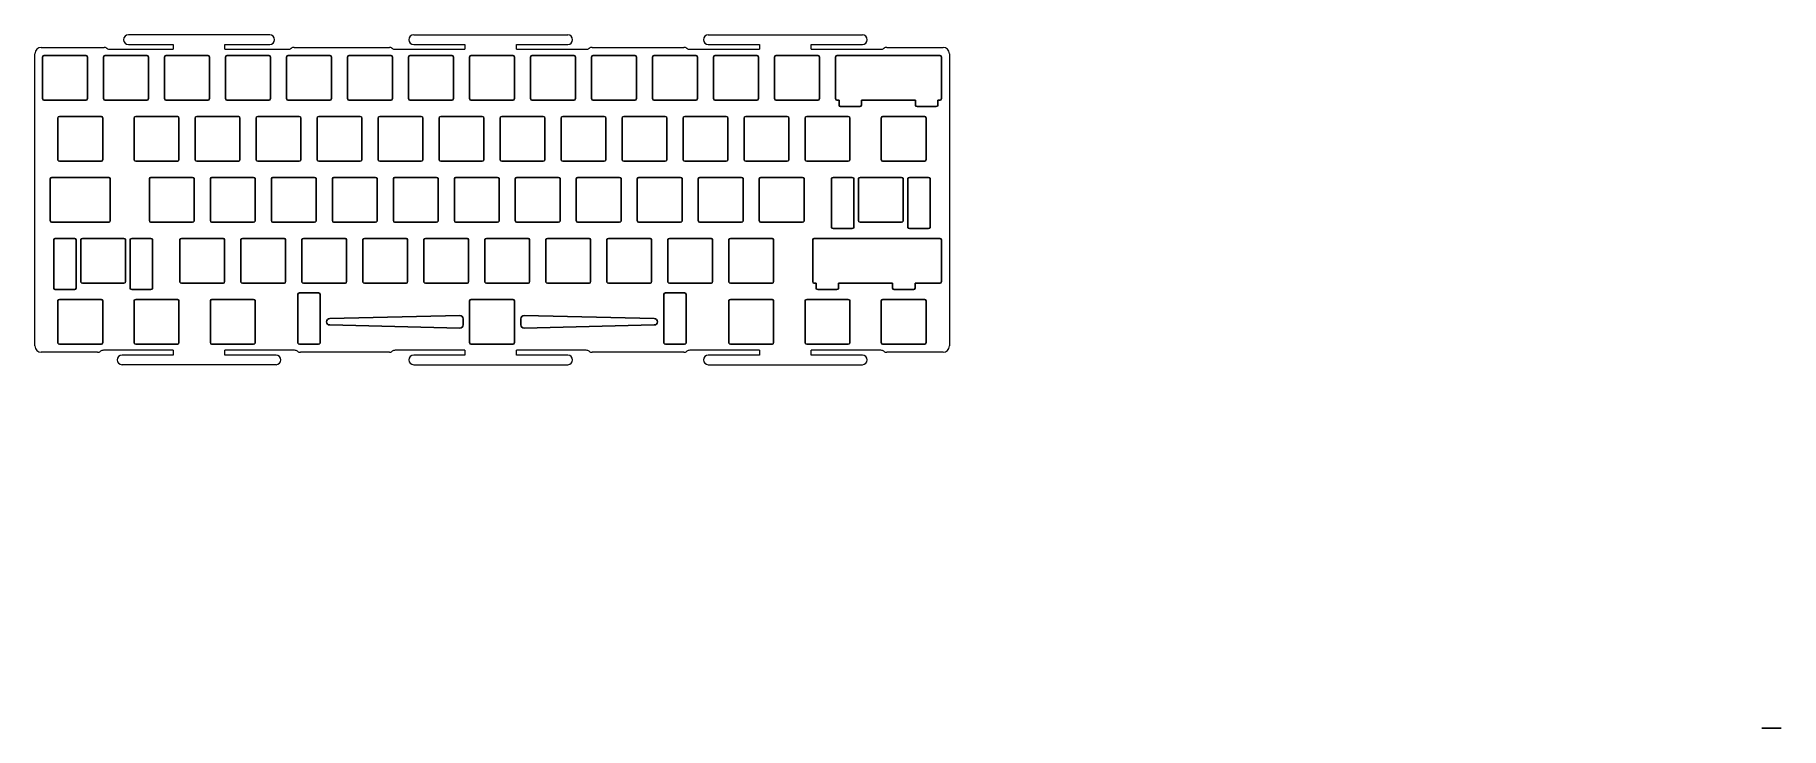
# Model space of a CAD drawing. Header units: millimetres. Extents: x 716 to 1261, y 285 to 501.
import ezdxf

# ---------------------------------------------------------------- set-up
doc = ezdxf.new("R2010")
doc.units = ezdxf.units.MM
doc.layers.add('201', color=7, linetype='Continuous', true_color=0xffffff)

msp = doc.modelspace()

# ---------------------------------------------------------------- linework, layer by layer
at = {"color": 7, "linetype": 'Continuous', "lineweight": 25}
for p, q in [((718.36, 494.43), (718.36, 481.43)), ((718.86, 494.93), (731.86, 494.93)), ((732.36, 494.43), (732.36, 481.43)), ((737.41, 494.43), (737.41, 481.43)), ((737.91, 494.93), (750.91, 494.93)), ((751.41, 494.43), (751.41, 481.43)), ((756.46, 494.43), (756.46, 481.43)), ((756.96, 494.93), (769.96, 494.93)), ((770.46, 494.43), (770.46, 481.43)), ((775.51, 494.43), (775.51, 481.43)), ((776.01, 494.93), (789.01, 494.93)), ((789.51, 494.43), (789.51, 481.43)), ((794.56, 494.43), (794.56, 481.43)), ((795.06, 494.93), (808.06, 494.93)), ((808.56, 494.43), (808.56, 481.43)), ((813.61, 494.43), (813.61, 481.43)), ((814.11, 494.93), (827.11, 494.93)), ((827.61, 494.43), (827.61, 481.43)), ((832.66, 494.43), (832.66, 481.43)), ((833.16, 494.93), (846.16, 494.93)), ((846.66, 494.43), (846.66, 481.43)), ((851.71, 494.43), (851.71, 481.43)), ((852.21, 494.93), (865.21, 494.93)), ((865.71, 494.43), (865.71, 481.43)), ((870.76, 494.43), (870.76, 481.43)), ((871.26, 494.93), (884.26, 494.93)), ((884.76, 494.43), (884.76, 481.43)), ((889.81, 494.43), (889.81, 481.43)), ((890.31, 494.93), (903.31, 494.93)), ((903.81, 494.43), (903.81, 481.43)), ((908.86, 494.43), (908.86, 481.43)), ((909.36, 494.93), (922.36, 494.93)), ((922.86, 494.43), (922.86, 481.43)), ((927.91, 494.43), (927.91, 481.43)), ((928.41, 494.93), (941.41, 494.93)), ((941.91, 494.43), (941.91, 481.43)), ((946.96, 494.43), (946.96, 481.43)), ((947.46, 494.93), (960.46, 494.93)), ((960.96, 494.43), (960.96, 481.43)), ((966.01, 494.43), (966.01, 481.43)), ((966.51, 494.93), (998.56, 494.93)), ((999.06, 494.43), (999.06, 481.43)), ((718.86, 480.93), (731.86, 480.93)), ((737.91, 480.93), (750.91, 480.93)), ((756.96, 480.93), (769.96, 480.93)), ((776.01, 480.93), (789.01, 480.93)), ((795.06, 480.93), (808.06, 480.93)), ((814.11, 480.93), (827.11, 480.93)), ((833.16, 480.93), (846.16, 480.93)), ((852.21, 480.93), (865.21, 480.93)), ((871.26, 480.93), (884.26, 480.93)), ((890.31, 480.93), (903.31, 480.93)), ((909.36, 480.93), (922.36, 480.93)), ((928.41, 480.93), (941.41, 480.93)), ((947.46, 480.93), (960.46, 480.93)), ((966.51, 480.93), (967.1, 480.93)), ((967.1, 479.43), (967.1, 480.93)), ((974.1, 479.43), (974.1, 480.93)), ((974.1, 480.93), (990.97, 480.93)), ((990.97, 479.43), (990.97, 480.93)), ((997.97, 479.43), (997.97, 480.93)), ((997.97, 480.93), (998.56, 480.93)), ((723.12, 475.38), (723.12, 462.38)), ((723.62, 475.88), (736.62, 475.88)), ((737.12, 475.38), (737.12, 462.38)), ((746.94, 475.38), (746.94, 462.38)), ((747.44, 475.88), (760.44, 475.88)), ((760.94, 475.38), (760.94, 462.38)), ((765.99, 475.38), (765.99, 462.38)), ((766.49, 475.88), (779.49, 475.88)), ((779.99, 475.38), (779.99, 462.38)), ((785.04, 475.38), (785.04, 462.38)), ((785.54, 475.88), (798.54, 475.88)), ((799.04, 475.38), (799.04, 462.38)), ((804.09, 475.38), (804.09, 462.38)), ((804.59, 475.88), (817.59, 475.88)), ((818.09, 475.38), (818.09, 462.38)), ((823.14, 475.38), (823.14, 462.38)), ((823.64, 475.88), (836.64, 475.88)), ((837.14, 475.38), (837.14, 462.38)), ((842.19, 475.38), (842.19, 462.38)), ((842.69, 475.88), (855.69, 475.88)), ((856.19, 475.38), (856.19, 462.38)), ((861.24, 475.38), (861.24, 462.38)), ((861.74, 475.88), (874.74, 475.88)), ((875.24, 475.38), (875.24, 462.38)), ((880.29, 475.38), (880.29, 462.38)), ((880.79, 475.88), (893.79, 475.88)), ((894.29, 475.38), (894.29, 462.38)), ((899.34, 475.38), (899.34, 462.38)), ((899.84, 475.88), (912.84, 475.88)), ((913.34, 475.38), (913.34, 462.38)), ((918.39, 475.38), (918.39, 462.38)), ((918.89, 475.88), (931.89, 475.88)), ((932.39, 475.38), (932.39, 462.38)), ((937.44, 475.38), (937.44, 462.38)), ((937.94, 475.88), (950.94, 475.88)), ((951.44, 475.38), (951.44, 462.38)), ((956.49, 475.38), (956.49, 462.38)), ((956.99, 475.88), (969.99, 475.88)), ((967.6, 478.93), (973.6, 478.93)), ((970.49, 475.38), (970.49, 462.38)), ((980.3, 475.38), (980.3, 462.38)), ((980.8, 475.88), (993.8, 475.88)), ((991.47, 478.93), (997.47, 478.93)), ((994.3, 475.38), (994.3, 462.38)), ((723.62, 461.88), (736.62, 461.88)), ((747.44, 461.88), (760.44, 461.88)), ((766.49, 461.88), (779.49, 461.88)), ((785.54, 461.88), (798.54, 461.88)), ((804.59, 461.88), (817.59, 461.88)), ((823.64, 461.88), (836.64, 461.88)), ((842.69, 461.88), (855.69, 461.88)), ((861.74, 461.88), (874.74, 461.88)), ((880.79, 461.88), (893.79, 461.88)), ((899.84, 461.88), (912.84, 461.88)), ((918.89, 461.88), (931.89, 461.88)), ((937.94, 461.88), (950.94, 461.88)), ((956.99, 461.88), (969.99, 461.88)), ((980.8, 461.88), (993.8, 461.88)), ((720.74, 456.33), (720.74, 443.33)), ((721.24, 456.83), (739, 456.83)), ((739.5, 456.33), (739.5, 443.33)), ((751.7, 456.33), (751.7, 443.33)), ((752.2, 456.83), (765.2, 456.83)), ((765.7, 456.33), (765.7, 443.33)), ((770.75, 456.33), (770.75, 443.33)), ((771.25, 456.83), (784.25, 456.83)), ((784.75, 456.33), (784.75, 443.33)), ((789.8, 456.33), (789.8, 443.33)), ((790.3, 456.83), (803.3, 456.83)), ((803.8, 456.33), (803.8, 443.33)), ((808.85, 456.33), (808.85, 443.33)), ((809.35, 456.83), (822.35, 456.83)), ((822.85, 456.33), (822.85, 443.33)), ((827.9, 456.33), (827.9, 443.33)), ((828.4, 456.83), (841.4, 456.83)), ((841.9, 456.33), (841.9, 443.33)), ((846.95, 456.33), (846.95, 443.33)), ((847.45, 456.83), (860.45, 456.83)), ((860.95, 456.33), (860.95, 443.33)), ((866, 456.33), (866, 443.33)), ((866.5, 456.83), (879.5, 456.83)), ((880, 456.33), (880, 443.33)), ((885.05, 456.33), (885.05, 443.33)), ((885.55, 456.83), (898.55, 456.83)), ((899.05, 456.33), (899.05, 443.33)), ((904.1, 456.33), (904.1, 443.33)), ((904.6, 456.83), (917.6, 456.83)), ((918.1, 456.33), (918.1, 443.33)), ((923.15, 456.33), (923.15, 443.33)), ((923.65, 456.83), (936.65, 456.83)), ((937.15, 456.33), (937.15, 443.33)), ((942.2, 456.33), (942.2, 443.33)), ((942.7, 456.83), (955.7, 456.83)), ((956.2, 456.33), (956.2, 443.33)), ((964.72, 456.33), (964.72, 441.33)), ((971.22, 456.83), (965.22, 456.83)), ((971.72, 441.33), (971.72, 456.33)), ((973.15, 456.33), (973.15, 443.33)), ((973.65, 456.83), (986.65, 456.83)), ((987.15, 456.33), (987.15, 443.33)), ((988.59, 456.33), (988.59, 441.33)), ((989.09, 456.83), (995.09, 456.83)), ((995.59, 441.33), (995.59, 456.33)), ((721.24, 442.83), (739, 442.83)), ((752.2, 442.83), (765.2, 442.83)), ((771.25, 442.83), (784.25, 442.83)), ((790.3, 442.83), (803.3, 442.83)), ((809.35, 442.83), (822.35, 442.83)), ((828.4, 442.83), (841.4, 442.83)), ((847.45, 442.83), (860.45, 442.83)), ((866.5, 442.83), (879.5, 442.83)), ((885.55, 442.83), (898.55, 442.83)), ((904.6, 442.83), (917.6, 442.83)), ((923.65, 442.83), (936.65, 442.83)), ((942.7, 442.83), (955.7, 442.83)), ((973.65, 442.83), (986.65, 442.83)), ((721.83, 437.28), (721.83, 422.28)), ((728.33, 437.78), (722.33, 437.78)), ((728.83, 422.28), (728.83, 437.28)), ((730.27, 437.28), (730.27, 424.28)), ((730.77, 437.78), (743.77, 437.78)), ((744.27, 437.28), (744.27, 424.28)), ((745.7, 437.28), (745.7, 422.28)), ((746.2, 437.78), (752.2, 437.78)), ((752.7, 422.28), (752.7, 437.28)), ((761.22, 437.28), (761.22, 424.28)), ((761.72, 437.78), (774.72, 437.78)), ((775.22, 437.28), (775.22, 424.28)), ((780.27, 437.28), (780.27, 424.28)), ((780.77, 437.78), (793.77, 437.78)), ((794.27, 437.28), (794.27, 424.28)), ((799.32, 437.28), (799.32, 424.28)), ((799.82, 437.78), (812.82, 437.78)), ((813.32, 437.28), (813.32, 424.28)), ((818.37, 437.28), (818.37, 424.28)), ((818.87, 437.78), (831.87, 437.78)), ((832.37, 437.28), (832.37, 424.28)), ((837.42, 437.28), (837.42, 424.28)), ((837.92, 437.78), (850.92, 437.78)), ((851.42, 437.28), (851.42, 424.28)), ((856.47, 437.28), (856.47, 424.28)), ((856.97, 437.78), (869.97, 437.78)), ((870.47, 437.28), (870.47, 424.28)), ((875.52, 437.28), (875.52, 424.28)), ((876.02, 437.78), (889.02, 437.78)), ((889.52, 437.28), (889.52, 424.28)), ((894.57, 437.28), (894.57, 424.28)), ((895.07, 437.78), (908.07, 437.78)), ((908.57, 437.28), (908.57, 424.28)), ((913.62, 437.28), (913.62, 424.28)), ((914.12, 437.78), (927.12, 437.78)), ((927.62, 437.28), (927.62, 424.28)), ((932.67, 437.28), (932.67, 424.28)), ((933.17, 437.78), (946.17, 437.78)), ((946.67, 437.28), (946.67, 424.28)), ((958.87, 437.28), (958.87, 424.28)), ((959.37, 437.78), (998.56, 437.78)), ((965.22, 440.83), (971.22, 440.83)), ((989.09, 440.83), (995.09, 440.83)), ((999.06, 437.28), (999.06, 424.28)), ((722.33, 421.78), (728.33, 421.78)), ((730.77, 423.78), (743.77, 423.78)), ((746.2, 421.78), (752.2, 421.78)), ((761.72, 423.78), (774.72, 423.78)), ((780.77, 423.78), (793.77, 423.78)), ((798.06, 420.23), (798.06, 405.23)), ((798.56, 420.73), (804.56, 420.73)), ((799.82, 423.78), (812.82, 423.78)), ((805.06, 405.23), (805.06, 420.23)), ((818.87, 423.78), (831.87, 423.78)), ((837.92, 423.78), (850.92, 423.78)), ((856.97, 423.78), (869.97, 423.78)), ((876.02, 423.78), (889.02, 423.78)), ((895.07, 423.78), (908.07, 423.78)), ((912.36, 420.23), (912.36, 405.23)), ((912.86, 420.73), (918.86, 420.73)), ((914.12, 423.78), (927.12, 423.78)), ((919.36, 405.23), (919.36, 420.23)), ((933.17, 423.78), (946.17, 423.78)), ((959.37, 423.78), (959.95, 423.78)), ((959.95, 423.78), (959.95, 422.28)), ((960.45, 421.78), (966.45, 421.78)), ((966.95, 423.78), (966.95, 422.28)), ((966.95, 423.78), (983.83, 423.78)), ((983.83, 423.78), (983.83, 422.28)), ((984.33, 421.78), (990.33, 421.78)), ((990.83, 423.78), (990.83, 422.28)), ((990.83, 423.78), (998.56, 423.78)), ((723.12, 418.23), (723.12, 405.23)), ((723.62, 418.73), (736.62, 418.73)), ((737.12, 418.23), (737.12, 405.23)), ((746.94, 418.23), (746.94, 405.23)), ((747.44, 418.73), (760.44, 418.73)), ((760.94, 418.23), (760.94, 405.23)), ((770.75, 418.23), (770.75, 405.23)), ((771.25, 418.73), (784.25, 418.73)), ((784.75, 418.23), (784.75, 405.23)), ((851.71, 418.23), (851.71, 405.23)), ((852.21, 418.73), (865.21, 418.73)), ((865.71, 418.23), (865.71, 405.23)), ((932.67, 418.23), (932.67, 405.23)), ((933.17, 418.73), (946.17, 418.73)), ((946.67, 418.23), (946.67, 405.23)), ((956.49, 418.23), (956.49, 405.23)), ((956.99, 418.73), (969.99, 418.73)), ((970.49, 418.23), (970.49, 405.23)), ((980.3, 418.23), (980.3, 405.23)), ((980.8, 418.73), (993.8, 418.73)), ((994.3, 418.23), (994.3, 405.23)), ((808.06, 412.73), (848.68, 413.7)), ((848.68, 409.76), (808.06, 410.73)), ((849.71, 412.7), (849.71, 410.76)), ((867.71, 412.7), (867.71, 410.76)), ((909.36, 412.73), (868.74, 413.7)), ((868.74, 409.76), (909.36, 410.73)), ((723.62, 404.73), (736.62, 404.73)), ((747.44, 404.73), (760.44, 404.73)), ((771.25, 404.73), (784.25, 404.73)), ((804.56, 404.73), (798.56, 404.73)), ((852.21, 404.73), (865.21, 404.73)), ((912.86, 404.73), (918.86, 404.73)), ((933.17, 404.73), (946.17, 404.73)), ((956.99, 404.73), (969.99, 404.73)), ((980.8, 404.73), (993.8, 404.73)), ((1255.31, 284.84), (1261.31, 284.84))]:
    msp.add_line(p, q, dxfattribs=at)
for centre, radius, start, end in [((718.86, 494.43), 0.5, 90, 180), ((731.86, 494.43), 0.5, 0, 90), ((737.91, 494.43), 0.5, 90, 180), ((750.91, 494.43), 0.5, 0, 90), ((756.96, 494.43), 0.5, 90, 180), ((769.96, 494.43), 0.5, 0, 90), ((776.01, 494.43), 0.5, 90, 180), ((789.01, 494.43), 0.5, 0, 90), ((795.06, 494.43), 0.5, 90, 180), ((808.06, 494.43), 0.5, 0, 90), ((814.11, 494.43), 0.5, 90, 180), ((827.11, 494.43), 0.5, 0, 90), ((833.16, 494.43), 0.5, 90, 180), ((846.16, 494.43), 0.5, 0, 90), ((852.21, 494.43), 0.5, 90, 180), ((865.21, 494.43), 0.5, 0, 90), ((871.26, 494.43), 0.5, 90, 180), ((884.26, 494.43), 0.5, 0, 90), ((890.31, 494.43), 0.5, 90, 180), ((903.31, 494.43), 0.5, 0, 90), ((909.36, 494.43), 0.5, 90, 180), ((922.36, 494.43), 0.5, 0, 90), ((928.41, 494.43), 0.5, 90, 180), ((941.41, 494.43), 0.5, 0, 90), ((947.46, 494.43), 0.5, 90, 180), ((960.46, 494.43), 0.5, 0, 90), ((966.51, 494.43), 0.5, 90, 180), ((998.56, 494.43), 0.5, 0, 90), ((718.86, 481.43), 0.5, 180, 270), ((731.86, 481.43), 0.5, 270, 0), ((737.91, 481.43), 0.5, 180, 270), ((750.91, 481.43), 0.5, 270, 0), ((756.96, 481.43), 0.5, 180, 270), ((769.96, 481.43), 0.5, 270, 0), ((776.01, 481.43), 0.5, 180, 270), ((789.01, 481.43), 0.5, 270, 0), ((795.06, 481.43), 0.5, 180, 270), ((808.06, 481.43), 0.5, 270, 0), ((814.11, 481.43), 0.5, 180, 270), ((827.11, 481.43), 0.5, 270, 0), ((833.16, 481.43), 0.5, 180, 270), ((846.16, 481.43), 0.5, 270, 0), ((852.21, 481.43), 0.5, 180, 270), ((865.21, 481.43), 0.5, 270, 0), ((871.26, 481.43), 0.5, 180, 270), ((884.26, 481.43), 0.5, 270, 0), ((890.31, 481.43), 0.5, 180, 270), ((903.31, 481.43), 0.5, 270, 0), ((909.36, 481.43), 0.5, 180, 270), ((922.36, 481.43), 0.5, 270, 0), ((928.41, 481.43), 0.5, 180, 270), ((941.41, 481.43), 0.5, 270, 0), ((947.46, 481.43), 0.5, 180, 270), ((960.46, 481.43), 0.5, 270, 0), ((966.51, 481.43), 0.5, 180, 270), ((998.56, 481.43), 0.5, 270, 0), ((723.62, 475.38), 0.5, 90, 180), ((736.62, 475.38), 0.5, 0, 90), ((747.44, 475.38), 0.5, 90, 180), ((760.44, 475.38), 0.5, 0, 90), ((766.49, 475.38), 0.5, 90, 180), ((779.49, 475.38), 0.5, 0, 90), ((785.54, 475.38), 0.5, 90, 180), ((798.54, 475.38), 0.5, 0, 90), ((804.59, 475.38), 0.5, 90, 180), ((817.59, 475.38), 0.5, 0, 90), ((823.64, 475.38), 0.5, 90, 180), ((836.64, 475.38), 0.5, 0, 90), ((842.69, 475.38), 0.5, 90, 180), ((855.69, 475.38), 0.5, 0, 90), ((861.74, 475.38), 0.5, 90, 180), ((874.74, 475.38), 0.5, 0, 90), ((880.79, 475.38), 0.5, 90, 180), ((893.79, 475.38), 0.5, 0, 90), ((899.84, 475.38), 0.5, 90, 180), ((912.84, 475.38), 0.5, 0, 90), ((918.89, 475.38), 0.5, 90, 180), ((931.89, 475.38), 0.5, 0, 90), ((937.94, 475.38), 0.5, 90, 180), ((950.94, 475.38), 0.5, 0, 90), ((956.99, 475.38), 0.5, 90, 180), ((967.6, 479.43), 0.5, 180, 270), ((969.99, 475.38), 0.5, 0, 90), ((973.6, 479.43), 0.5, 270, 0), ((980.8, 475.38), 0.5, 90, 180), ((991.47, 479.43), 0.5, 180, 270), ((993.8, 475.38), 0.5, 0, 90), ((997.47, 479.43), 0.5, 270, 0), ((723.62, 462.38), 0.5, 180, 270), ((736.62, 462.38), 0.5, 270, 0), ((747.44, 462.38), 0.5, 180, 270), ((760.44, 462.38), 0.5, 270, 0), ((766.49, 462.38), 0.5, 180, 270), ((779.49, 462.38), 0.5, 270, 0), ((785.54, 462.38), 0.5, 180, 270), ((798.54, 462.38), 0.5, 270, 0), ((804.59, 462.38), 0.5, 180, 270), ((817.59, 462.38), 0.5, 270, 0), ((823.64, 462.38), 0.5, 180, 270), ((836.64, 462.38), 0.5, 270, 0), ((842.69, 462.38), 0.5, 180, 270), ((855.69, 462.38), 0.5, 270, 0), ((861.74, 462.38), 0.5, 180, 270), ((874.74, 462.38), 0.5, 270, 0), ((880.79, 462.38), 0.5, 180, 270), ((893.79, 462.38), 0.5, 270, 0), ((899.84, 462.38), 0.5, 180, 270), ((912.84, 462.38), 0.5, 270, 0), ((918.89, 462.38), 0.5, 180, 270), ((931.89, 462.38), 0.5, 270, 0), ((937.94, 462.38), 0.5, 180, 270), ((950.94, 462.38), 0.5, 270, 0), ((956.99, 462.38), 0.5, 180, 270), ((969.99, 462.38), 0.5, 270, 0), ((980.8, 462.38), 0.5, 180, 270), ((993.8, 462.38), 0.5, 270, 0), ((721.24, 456.33), 0.5, 90, 180), ((739, 456.33), 0.5, 0, 90), ((752.2, 456.33), 0.5, 90, 180), ((765.2, 456.33), 0.5, 0, 90), ((771.25, 456.33), 0.5, 90, 180), ((784.25, 456.33), 0.5, 0, 90), ((790.3, 456.33), 0.5, 90, 180), ((803.3, 456.33), 0.5, 0, 90), ((809.35, 456.33), 0.5, 90, 180), ((822.35, 456.33), 0.5, 0, 90), ((828.4, 456.33), 0.5, 90, 180), ((841.4, 456.33), 0.5, 0, 90), ((847.45, 456.33), 0.5, 90, 180), ((860.45, 456.33), 0.5, 0, 90), ((866.5, 456.33), 0.5, 90, 180), ((879.5, 456.33), 0.5, 0, 90), ((885.55, 456.33), 0.5, 90, 180), ((898.55, 456.33), 0.5, 0, 90), ((904.6, 456.33), 0.5, 90, 180), ((917.6, 456.33), 0.5, 0, 90), ((923.65, 456.33), 0.5, 90, 180), ((936.65, 456.33), 0.5, 0, 90), ((942.7, 456.33), 0.5, 90, 180), ((955.7, 456.33), 0.5, 0, 90), ((965.22, 456.33), 0.5, 90, 180), ((971.22, 456.33), 0.5, 0, 90), ((973.65, 456.33), 0.5, 90, 180), ((986.65, 456.33), 0.5, 0, 90), ((989.09, 456.33), 0.5, 90, 180), ((995.09, 456.33), 0.5, 0, 90), ((721.24, 443.33), 0.5, 180, 270), ((739, 443.33), 0.5, 270, 0), ((752.2, 443.33), 0.5, 180, 270), ((765.2, 443.33), 0.5, 270, 0), ((771.25, 443.33), 0.5, 180, 270), ((784.25, 443.33), 0.5, 270, 0), ((790.3, 443.33), 0.5, 180, 270), ((803.3, 443.33), 0.5, 270, 0), ((809.35, 443.33), 0.5, 180, 270), ((822.35, 443.33), 0.5, 270, 0), ((828.4, 443.33), 0.5, 180, 270), ((841.4, 443.33), 0.5, 270, 0), ((847.45, 443.33), 0.5, 180, 270), ((860.45, 443.33), 0.5, 270, 0), ((866.5, 443.33), 0.5, 180, 270), ((879.5, 443.33), 0.5, 270, 0), ((885.55, 443.33), 0.5, 180, 270), ((898.55, 443.33), 0.5, 270, 0), ((904.6, 443.33), 0.5, 180, 270), ((917.6, 443.33), 0.5, 270, 0), ((923.65, 443.33), 0.5, 180, 270), ((936.65, 443.33), 0.5, 270, 0), ((942.7, 443.33), 0.5, 180, 270), ((955.7, 443.33), 0.5, 270, 0), ((973.65, 443.33), 0.5, 180, 270), ((986.65, 443.33), 0.5, 270, 0), ((722.33, 437.28), 0.5, 90, 180), ((728.33, 437.28), 0.5, 0, 90), ((730.77, 437.28), 0.5, 90, 180), ((743.77, 437.28), 0.5, 0, 90), ((746.2, 437.28), 0.5, 90, 180), ((752.2, 437.28), 0.5, 0, 90), ((761.72, 437.28), 0.5, 90, 180), ((774.72, 437.28), 0.5, 0, 90), ((780.77, 437.28), 0.5, 90, 180), ((793.77, 437.28), 0.5, 0, 90), ((799.82, 437.28), 0.5, 90, 180), ((812.82, 437.28), 0.5, 0, 90), ((818.87, 437.28), 0.5, 90, 180), ((831.87, 437.28), 0.5, 0, 90), ((837.92, 437.28), 0.5, 90, 180), ((850.92, 437.28), 0.5, 0, 90), ((856.97, 437.28), 0.5, 90, 180), ((869.97, 437.28), 0.5, 0, 90), ((876.02, 437.28), 0.5, 90, 180), ((889.02, 437.28), 0.5, 0, 90), ((895.07, 437.28), 0.5, 90, 180), ((908.07, 437.28), 0.5, 0, 90), ((914.12, 437.28), 0.5, 90, 180), ((927.12, 437.28), 0.5, 0, 90), ((933.17, 437.28), 0.5, 90, 180), ((946.17, 437.28), 0.5, 0, 90), ((959.37, 437.28), 0.5, 90, 180), ((965.22, 441.33), 0.5, 180, 270), ((971.22, 441.33), 0.5, 270, 0), ((989.09, 441.33), 0.5, 180, 270), ((995.09, 441.33), 0.5, 270, 0), ((998.56, 437.28), 0.5, 0, 90), ((722.33, 422.28), 0.5, 180, 270), ((728.33, 422.28), 0.5, 270, 0), ((730.77, 424.28), 0.5, 180, 270), ((743.77, 424.28), 0.5, 270, 0), ((746.2, 422.28), 0.5, 180, 270), ((752.2, 422.28), 0.5, 270, 0), ((761.72, 424.28), 0.5, 180, 270), ((774.72, 424.28), 0.5, 270, 0), ((780.77, 424.28), 0.5, 180, 270), ((793.77, 424.28), 0.5, 270, 0), ((798.56, 420.23), 0.5, 90, 180), ((799.82, 424.28), 0.5, 180, 270), ((804.56, 420.23), 0.5, 0, 90), ((812.82, 424.28), 0.5, 270, 0), ((818.87, 424.28), 0.5, 180, 270), ((831.87, 424.28), 0.5, 270, 0), ((837.92, 424.28), 0.5, 180, 270), ((850.92, 424.28), 0.5, 270, 0), ((856.97, 424.28), 0.5, 180, 270), ((869.97, 424.28), 0.5, 270, 0), ((876.02, 424.28), 0.5, 180, 270), ((889.02, 424.28), 0.5, 270, 0), ((895.07, 424.28), 0.5, 180, 270), ((908.07, 424.28), 0.5, 270, 0), ((912.86, 420.23), 0.5, 90, 180), ((914.12, 424.28), 0.5, 180, 270), ((918.86, 420.23), 0.5, 0, 90), ((927.12, 424.28), 0.5, 270, 0), ((933.17, 424.28), 0.5, 180, 270), ((946.17, 424.28), 0.5, 270, 0), ((959.37, 424.28), 0.5, 180, 270), ((960.45, 422.28), 0.5, 180, 270), ((966.45, 422.28), 0.5, 270, 0), ((984.33, 422.28), 0.5, 180, 270), ((990.33, 422.28), 0.5, 270, 0), ((998.56, 424.28), 0.5, 270, 0), ((723.62, 418.23), 0.5, 90, 180), ((736.62, 418.23), 0.5, 0, 90), ((747.44, 418.23), 0.5, 90, 180), ((760.44, 418.23), 0.5, 0, 90), ((771.25, 418.23), 0.5, 90, 180), ((784.25, 418.23), 0.5, 0, 90), ((852.21, 418.23), 0.5, 90, 180), ((865.21, 418.23), 0.5, 0, 90), ((933.17, 418.23), 0.5, 90, 180), ((946.17, 418.23), 0.5, 0, 90), ((956.99, 418.23), 0.5, 90, 180), ((969.99, 418.23), 0.5, 0, 90), ((980.8, 418.23), 0.5, 90, 180), ((993.8, 418.23), 0.5, 0, 90), ((808.06, 411.73), 1, 90, 270), ((848.71, 412.7), 1, 0, 91.6135), ((848.71, 410.76), 1, 268.3865, 0), ((868.71, 412.7), 1, 88.3865, 180), ((868.71, 410.76), 1, 180, 271.6135), ((909.36, 411.73), 1, 270, 90), ((723.62, 405.23), 0.5, 180, 270), ((736.62, 405.23), 0.5, 270, 0), ((747.44, 405.23), 0.5, 180, 270), ((760.44, 405.23), 0.5, 270, 0), ((771.25, 405.23), 0.5, 180, 270), ((784.25, 405.23), 0.5, 270, 0), ((798.56, 405.23), 0.5, 180, 270), ((804.56, 405.23), 0.5, 270, 0), ((852.21, 405.23), 0.5, 180, 270), ((865.21, 405.23), 0.5, 270, 0), ((912.86, 405.23), 0.5, 180, 270), ((918.86, 405.23), 0.5, 270, 0), ((933.17, 405.23), 0.5, 180, 270), ((946.17, 405.23), 0.5, 270, 0), ((956.99, 405.23), 0.5, 180, 270), ((969.99, 405.23), 0.5, 270, 0), ((980.8, 405.23), 0.5, 180, 270), ((993.8, 405.23), 0.5, 270, 0)]:
    msp.add_arc(centre, radius, start, end, dxfattribs=at)
at = {"layer": '201', "color": 7, "linetype": 'Continuous', "lineweight": 18, "true_color": 0xffffff}
for p, q in [((717.96, 497.45), (737.55, 497.45)), ((739.38, 496.83), (759.16, 496.83)), ((789.29, 501.33), (745.16, 501.33)), ((745.16, 498.33), (759.16, 498.33)), ((759.16, 498.33), (759.16, 496.83)), ((775.29, 496.83), (775.29, 498.33)), ((775.29, 498.33), (789.29, 498.33)), ((775.29, 496.83), (795.07, 496.83)), ((796.9, 497.45), (826.65, 497.45)), ((828.48, 496.83), (850.26, 496.83)), ((834.26, 501.33), (882.39, 501.33)), ((834.26, 498.33), (850.26, 498.33)), ((850.26, 498.33), (850.26, 496.83)), ((866.39, 496.83), (866.39, 498.33)), ((866.39, 498.33), (882.39, 498.33)), ((866.39, 496.83), (888.17, 496.83)), ((890, 497.45), (918.65, 497.45)), ((920.48, 496.83), (942.26, 496.83)), ((926.26, 501.33), (974.39, 501.33)), ((926.26, 498.33), (942.26, 498.33)), ((942.26, 498.33), (942.26, 496.83)), ((958.39, 496.83), (958.39, 498.33)), ((958.39, 498.33), (974.39, 498.33)), ((958.39, 496.83), (980.17, 496.83)), ((982, 497.45), (999.59, 497.45)), ((715.96, 404.2), (715.96, 495.45)), ((718.36, 481.43), (718.36, 494.43)), ((1001.59, 495.45), (1001.59, 404.2)), ((735.55, 402.2), (717.96, 402.2)), ((759.16, 402.83), (737.38, 402.83)), ((759.16, 401.33), (743.16, 401.33)), ((791.29, 398.33), (743.16, 398.33)), ((759.16, 402.83), (759.16, 401.33)), ((775.29, 401.33), (775.29, 402.83)), ((797.07, 402.83), (775.29, 402.83)), ((791.29, 401.33), (775.29, 401.33)), ((826.65, 402.2), (798.9, 402.2)), ((850.26, 402.83), (828.48, 402.83)), ((850.26, 401.33), (834.26, 401.33)), ((834.26, 398.33), (882.39, 398.33)), ((850.26, 402.83), (850.26, 401.33)), ((866.39, 401.33), (866.39, 402.83)), ((888.17, 402.83), (866.39, 402.83)), ((882.39, 401.33), (866.39, 401.33)), ((918.65, 402.2), (890, 402.2)), ((942.26, 402.83), (920.48, 402.83)), ((942.26, 401.33), (926.26, 401.33)), ((926.26, 398.33), (974.39, 398.33)), ((942.26, 402.83), (942.26, 401.33)), ((958.39, 401.33), (958.39, 402.83)), ((980.17, 402.83), (958.39, 402.83)), ((974.39, 401.33), (958.39, 401.33)), ((999.59, 402.2), (982, 402.2))]:
    msp.add_line(p, q, dxfattribs=at)
for centre, radius, start, end in [((717.96, 495.45), 2, 90, 180), ((737.55, 495.95), 1.5, 52.3079, 90), ((739.38, 498.33), 1.5, 232.3079, 270), ((745.16, 499.83), 1.5, 90, 270), ((789.29, 499.83), 1.5, 270, 90), ((795.07, 498.33), 1.5, 270, 307.6921), ((796.9, 495.95), 1.5, 90, 127.6921), ((826.65, 495.95), 1.5, 52.3079, 90), ((828.48, 498.33), 1.5, 232.3079, 270), ((834.26, 499.83), 1.5, 90, 270), ((882.39, 499.83), 1.5, 270, 90), ((888.17, 498.33), 1.5, 270, 307.6921), ((890, 495.95), 1.5, 90, 127.6921), ((918.65, 495.95), 1.5, 52.3079, 90), ((920.48, 498.33), 1.5, 232.3079, 270), ((926.26, 499.83), 1.5, 90, 270), ((974.39, 499.83), 1.5, 270, 90), ((980.17, 498.33), 1.5, 270, 307.6921), ((982, 495.95), 1.5, 90, 127.6921), ((999.59, 495.45), 2, 0, 90), ((717.96, 404.2), 2, 180, 270), ((999.59, 404.2), 2, 270, 0), ((735.55, 403.7), 1.5, 270, 307.6921), ((737.38, 401.33), 1.5, 90, 127.6921), ((743.16, 399.83), 1.5, 90, 270), ((791.29, 399.83), 1.5, 270, 90), ((797.07, 401.33), 1.5, 52.3079, 90), ((798.9, 403.7), 1.5, 232.3079, 270), ((826.65, 403.7), 1.5, 270, 307.6921), ((828.48, 401.33), 1.5, 90, 127.6921), ((834.26, 399.83), 1.5, 90, 270), ((882.39, 399.83), 1.5, 270, 90), ((888.17, 401.33), 1.5, 52.3079, 90), ((890, 403.7), 1.5, 232.3079, 270), ((918.65, 403.7), 1.5, 270, 307.6921), ((920.48, 401.33), 1.5, 90, 127.6921), ((926.26, 399.83), 1.5, 90, 270), ((974.39, 399.83), 1.5, 270, 90), ((980.17, 401.33), 1.5, 52.3079, 90), ((982, 403.7), 1.5, 232.3079, 270)]:
    msp.add_arc(centre, radius, start, end, dxfattribs=at)

doc.saveas('drawing.dxf')
